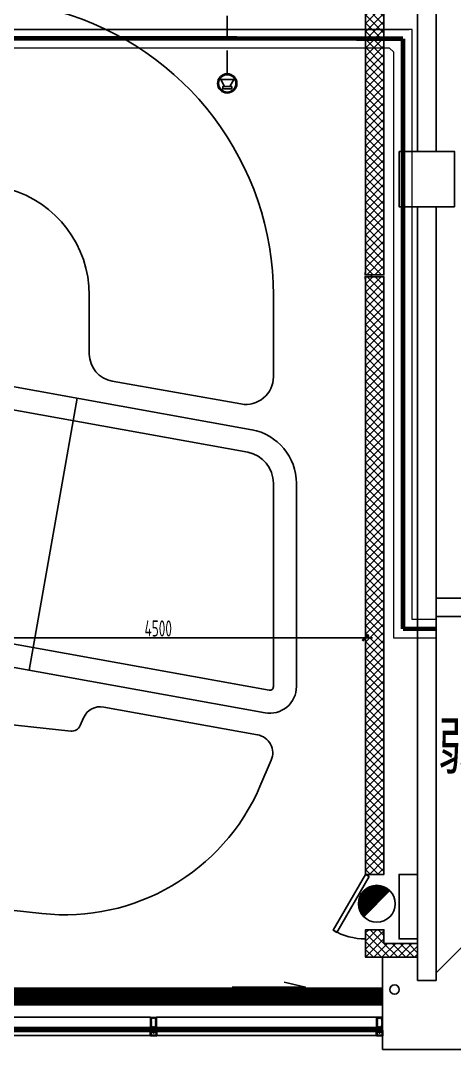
# Model space of a CAD drawing. Header units: millimetres. Extents: x 89805 to 1757503, y 48266 to 267832.
# Drawn here: x 946126 to 950837, y 124776 to 135947 of the extents above; entities that cross this region are included whole.
import ezdxf

# ---------------------------------------------------------------- set-up
doc = ezdxf.new("R2010")
doc.units = ezdxf.units.MM
doc.header["$LTSCALE"] = 1000
for name, pattern in [('c1_plan_01.17$0$HIDDEN', [0.375, 0.25, -0.125]), ('CONTINOUS', [0]), ('HIDDEN', [9.525, 6.35, -3.175])]:
    doc.linetypes.add(name, pattern=pattern)
for name, color, linetype in [('A_TEXT', 7, 'Continuous'), ('BZ', 1, 'Continuous'), ('COLU', 7, 'Continuous'), ('G-新建隔墙', 4, 'Continuous'), ('GASK', 243, 'Continuous'), ('GLASS', 230, 'Continuous'), ('PJ', 4, 'Continuous'), ('PUB_DIM', 3, 'Continuous'), ('SEAL', 95, 'Continuous'), ('TC', 4, 'Continuous'), ('WALL', 111, 'Continuous'), ('WINDOW', 2, 'Continuous'), ('WP_F_E', 6, 'Continuous'), ('WZ', 3, 'Continuous'), ('XC', 3, 'Continuous'), ('XX', 6, 'HIDDEN'), ('会议', 1, 'Continuous'), ('外挂石材', 31, 'Continuous'), ('多媒体弱电', 5, 'Continuous'), ('标注线', 8, 'Continuous'), ('雨水管', 3, 'Continuous')]:
    doc.layers.add(name, color=color, linetype=linetype)
doc.layers.add('桥架', color=2, linetype='Continuous', lineweight=9)
doc.styles.add('DEQIU', font='hzs.shx', dxfattribs={"width": 0.7, "bigfont": 'hztxt.shx'})
doc.styles.add('HZ', font='bzxw.shx', dxfattribs={"width": 0.8, "bigfont": 'bzhz.shx'})
doc.styles.get("Standard").update_dxf_attribs({"font": 'txt', "bigfont": 'gbcbig.shx'})
doc.linetypes.add('BATTING', pattern='A,0.0001,-0.1,[134,ltypeshp.shx,S=0.1,R=0,X=-0.1,Y=0],-0.2,[134,ltypeshp.shx,S=0.1,R=180,X=0.1,Y=0],-0.1', length=0.4001)
doc.dimstyles.new('MY-50', dxfattribs={"dimscale": 50, "dimtxt": 3.5, "dimasz": 1, "dimexe": 1.2, "dimexo": 2, "dimgap": 0.25, "dimtad": 1, "dimdec": 0, "dimrnd": 5, "dimdsep": 46, "dimtxsty": 'DEQIU', "dimblk": 'ZHQ-EP', "dimcen": 0.09, "dimclrd": 256, "dimclre": 256, "dimclrt": 40, "dimadec": 0, "dimazin": 0, "dimtm": 1e-09, "dimtfac": 0.434783, "dimtdec": 0, "dimtix": 1, "dimtmove": 2, "dimatfit": 3, "dimldrblk": 'DOT', "dimfxl": 0, "dimtvp": 0.001739, "dimtolj": 1, "dimarcsym": 0})
pattern_1 = [(45, (-498101.77, -149311.03), (-44.1941738, 44.1941738), []), (135, (-498101.77, -149311.03), (-44.1941738, -44.1941738), [])]

# ---------------------------------------------------------------- blocks, each defined once
blk = doc.blocks.new('$QC001_1')
blk.add_line((-134, 584), (149, 302))
at = {"const_width": 200}
blk.add_lwpolyline([(78, 372, 1), (-64, 514, -2.871181)], format="xyb", dxfattribs=at)
blk.add_lwpolyline([(325, 0), (325, 200), (-375, 200), (-375, 0)], close=True)
blk.add_circle((7, 443), 200)
at = {"style": 'HZ', "flags": 1}
for tag in ['UNIT', 'WHAT', 'SPEC']:
    blk.add_attdef(tag, (0, 0), '', height=0.001, dxfattribs=at)
blk = doc.blocks.new('xjt')
at = {"layer": 'TC'}
h = blk.add_hatch(dxfattribs=at)
h.set_pattern_fill('ANSI37', color=256, scale=0.3, angle=90, style=0)
h.set_pattern_definition([(135, (-101501.351, 55215.8413), (0.67351921, 0.67351921), []), (45, (-101501.351, 55215.8413), (0.67351921, -0.67351921), [])])
edge = h.paths.add_edge_path(flags=16)
edge.add_arc((-101514, 45460), 1.08, 90, 270)
edge.add_line((-101514, 45459), (-101513, 45459))
edge.add_arc((-101513, 45460), 1.08, 270, 450)
edge.add_line((-101513, 45461), (-101514, 45461))
edge = h.paths.add_edge_path(flags=16)
edge.add_arc((-101511, 45462), 0.541, 90, 180, ccw=False)
edge.add_line((-101511, 45462), (-101510, 45462))
edge.add_arc((-101510, 45462), 0.541, 0, 90, ccw=False)
edge.add_line((-101509, 45462), (-101509, 45459))
edge.add_arc((-101510, 45459), 0.541, -90, 0, ccw=False)
edge.add_line((-101510, 45458), (-101511, 45458))
edge.add_arc((-101511, 45459), 0.541, -180, -90, ccw=False)
edge.add_line((-101512, 45459), (-101512, 45462))
edge = h.paths.add_edge_path()
edge.add_arc((-101507, 45455), 0.324, -112.667, 25.355, ccw=False)
edge.add_line((-101507, 45455), (-101509, 45456))
edge.add_arc((-101509, 45455), 1.12, 57.947, 89.8457)
edge.add_line((-101509, 45456), (-101513, 45456))
edge.add_line((-101513, 45456), (-101513, 45458))
edge.add_arc((-101513, 45458), 0.216, -0.0114, 90.0246)
edge.add_line((-101513, 45458), (-101514, 45458))
edge.add_arc((-101514, 45458), 0.216, 89.9994, 180.0015)
edge.add_line((-101514, 45458), (-101514, 45457))
edge.add_arc((-101514, 45457), 0.176, -153.432, 74.1225, ccw=False)
edge.add_line((-101514, 45457), (-101516, 45459))
edge.add_arc((-101514, 45460), 2.16, 139.1688, 220.8359, ccw=False)
edge.add_line((-101516, 45461), (-101514, 45463))
edge.add_arc((-101514, 45463), 0.176, -74.0901, 153.447, ccw=False)
edge.add_line((-101514, 45463), (-101514, 45462))
edge.add_arc((-101514, 45462), 0.216, 179.9901, 270.024)
edge.add_line((-101514, 45462), (-101513, 45462))
edge.add_arc((-101513, 45462), 0.216, 269.9994, 360.0015)
edge.add_line((-101513, 45462), (-101513, 45465))
edge.add_line((-101513, 45465), (-101510, 45465))
edge.add_arc((-101510, 45467), 2.72, -87.266, -57.1439)
edge.add_line((-101509, 45465), (-101507, 45466))
edge.add_arc((-101507, 45466), 0.378, -35, 137, ccw=False)
edge.add_line((-101507, 45465), (-101507, 45464))
edge.add_arc((-101505, 45460), 5.22, 123.2426, 134.4629)
edge.add_line((-101508, 45464), (-101508, 45463))
edge.add_arc((-101507, 45465), 3.06, 243.9365, 266.7208)
edge.add_line((-101507, 45462), (-101507, 45462))
edge.add_arc((-101507, 45462), 0.324, -58.4296, 71.0549, ccw=False)
edge.add_line((-101507, 45462), (-101508, 45461))
edge.add_arc((-101508, 45461), 0.324, 121.5701, 238.4294)
edge.add_line((-101508, 45461), (-101507, 45460))
edge.add_arc((-101507, 45460), 0.324, -58.4294, 58.4298, ccw=False)
edge.add_line((-101507, 45460), (-101508, 45459))
edge.add_arc((-101508, 45459), 0.324, 121.5703, 238.4294)
edge.add_line((-101508, 45459), (-101507, 45458))
edge.add_arc((-101507, 45458), 0.324, -58.4294, 58.4298, ccw=False)
edge.add_line((-101507, 45458), (-101508, 45457))
edge.add_arc((-101508, 45457), 0.324, 121.5656, 201.6411)
edge.add_line((-101508, 45457), (-101507, 45455))
at = {"layer": 'GASK'}
for points in [[(-101507, 45455, -0.687422), (-101507, 45455), (-101509, 45456, 0.14009), (-101509, 45456), (-101513, 45456), (-101513, 45458, 0.414398), (-101513, 45458), (-101514, 45458, 0.414224), (-101514, 45458), (-101514, 45457, -1.533331), (-101515, 45457), (-101516, 45459, -0.37223), (-101516, 45461), (-101515, 45463, -1.533076), (-101514, 45463), (-101514, 45462, 0.414387), (-101514, 45462), (-101513, 45462, 0.414224), (-101513, 45462), (-101513, 45465), (-101510, 45465, 0.132195), (-101509, 45465), (-101507, 45466, -0.932515), (-101507, 45465), (-101507, 45464, 0.048997), (-101508, 45464), (-101508, 45463, 0.099744), (-101507, 45462), (-101507, 45462, -0.633913), (-101507, 45462), (-101508, 45461, 0.559221), (-101508, 45461), (-101507, 45460, -0.55922), (-101507, 45460), (-101508, 45459, 0.55922), (-101508, 45459), (-101507, 45458, -0.55922), (-101507, 45458), (-101508, 45457, 0.364343), (-101508, 45457)], [(-101514, 45461, 1), (-101514, 45459), (-101513, 45459, 1), (-101513, 45461)], [(-101512, 45462, -0.414214), (-101511, 45462), (-101510, 45462, -0.414214), (-101509, 45462), (-101509, 45459, -0.414214), (-101510, 45458), (-101511, 45458, -0.414214), (-101512, 45459)]]:
    blk.add_lwpolyline(points, format="xyb", close=True, dxfattribs=at)
blk = doc.blocks.new('ewgfg')
at = {"layer": 'SEAL'}
h = blk.add_hatch(dxfattribs=at)
h.set_pattern_fill('ANSI31', color=256, scale=0.4, style=0)
h.set_pattern_definition([(45, (-4249.88207, 19747.53816), (-0.35355339, 0.35355339), [])])
edge = h.paths.add_edge_path()
edge.add_arc((1977, 2078), 7.76, 344.1575, 391.9326)
edge.add_line((1983, 2082), (1986, 2082))
edge.add_arc((1986, 2081), 0.378, 151.3361, 227)
edge.add_line((1986, 2081), (1987, 2080))
edge.add_arc((1985, 2079), 2.72, 2.734, 32.8561, ccw=False)
edge.add_line((1987, 2079), (1987, 2076))
edge.add_line((1987, 2076), (1986, 2076))
edge.add_arc((1986, 2075), 0.5, 90, 200)
edge.add_line((1985, 2075), (1985, 2075))
edge.add_line((1985, 2075), (1985, 2075))
edge.add_line((1985, 2075), (1985, 2075))
edge.add_arc((1985, 2075), 0.5, 19.5621, 146.1659)
at = {"layer": 'TC'}
h = blk.add_hatch(dxfattribs=at)
h.set_pattern_fill('AR-SAND', color=256, scale=0.4, style=0)
h.set_pattern_definition([(37.5, (1983.476, 2074.86), (-0.64, 19.577), [0, -15.443, 0, -17.272, 0, -16.51]), (7.5, (1983.476, 2074.86), (17.98, 28.673), [0, -8.331, 0, -13.919, 0, -5.334]), (327.5, (1970.979, 2074.86), (31.64, 0.057), [0, -5.08, 0, -18.288, 0, -23.876]), (317.5, (1970.98, 2074.86), (30.542, 8.917), [0, -2.54, 0, -11.989, 0, -13.716])])
h.paths.add_polyline_path([(1983, 2082), (1989, 2082), (1989, 2075), (1983, 2075)])
at = {"layer": 'SEAL'}
blk.add_arc((1977, 2078), 7.76, 342.0085, 31.9326, dxfattribs=at)
at = {"layer": '标注线', "rotation": 90}
blk.add_blockref('xjt', (47452, 103589), dxfattribs=at)
blk = doc.blocks.new('M8T')
at = {"layer": 'PJ'}
blk.add_line((0, -5), (0, 0), dxfattribs=at)
blk.add_lwpolyline([(-5, 0), (-5, 0), (5, 0), (5, 0)], dxfattribs=at)
blk.add_lwpolyline([(-7, 0), (7, 0), (7, -5), (6, -5), (-6, -5), (-7, -5)], close=True, dxfattribs=at)
blk.add_lwpolyline([(-7, -5, 0.154701), (0, -5, 1.166596), (0, -5, 0.154701), (7, -5)], format="xyb", dxfattribs=at)
blk = doc.blocks.new('A$C0DF30340')
at = {"layer": 'GASK'}
h = blk.add_hatch(dxfattribs=at)
h.set_pattern_fill('ANSI37', color=256, scale=10, angle=-90, style=0)
h.set_pattern_definition([(315, (-6739.0329, 24457.4036), (0.883883476, 0.883883476), []), (45, (-6739.0329, 24457.4036), (-0.883883476, 0.883883476), [])])
h.paths.add_polyline_path([(9, -13), (9, -15), (-8, -15), (-8, -13)])
at = {"lineweight": 35}
for points in [[(30, -16, -0.339454), (30, -15), (31, -14), (32, -14), (32, -58), (-33, -58), (-33, -14), (-31, -14), (-30, -15, -0.339454), (-30, -16), (-31, -17), (-31, -21), (-28, -21), (-28, -22), (-31, -22), (-31, -56), (31, -56), (31, -22), (28, -22), (28, -21), (31, -21), (31, -17)], [(30, -17, 0.339454), (30, -16), (29, -16), (30, -14, 0.57735), (30, -13), (27, -13, 0.414214), (26, -14), (26, -14, 0.414214), (27, -15), (28, -15, -0.414214), (28, -15), (28, -16, -0.414214), (28, -17), (22, -17, -0.414214), (22, -16), (22, -15, -0.414214), (22, -15), (23, -15, 0.414214), (23, -14), (23, -14, 0.414214), (23, -13), (21, -13, 0.414214), (20, -14), (20, -17), (13, -17), (10, -15), (9, -13), (9, -13), (9, -15), (0, -15), (-8, -15), (-8, -13), (-9, -13), (-10, -15), (-13, -17), (-20, -17), (-20, -14, 0.414214), (-21, -13), (-23, -13, 0.414214), (-23, -14), (-23, -14, 0.414214), (-23, -15), (-22, -15, -0.414214), (-22, -15), (-22, -16, -0.414214), (-22, -17), (-28, -17, -0.414214), (-28, -16), (-28, -15, -0.414214), (-28, -15), (-27, -15, 0.414214), (-26, -14), (-26, -14, 0.414214), (-27, -13), (-30, -13, 0.57735), (-30, -14), (-29, -16), (-30, -16, 0.339454), (-30, -17), (-29, -20), (-28, -20), (-28, -19), (-8, -19), (-8, -18), (-1, -18, 0.198912), (0, -18), (0, -18, -0.414214), (0, -18), (0, -18, 0.198912), (1, -18), (9, -18), (9, -19), (28, -19), (28, -20), (29, -20)]]:
    blk.add_lwpolyline(points, format="xyb", close=True, dxfattribs=at)
at = {"layer": 'GASK'}
blk.add_lwpolyline([(9, -13), (9, -15), (-8, -15), (-8, -13)], close=True, dxfattribs=at)
at = {"layer": 'PJ'}
for p, q in [((-5, -20), (-6, -20)), ((-6, -20), (-6, -25)), ((-5, -25), (-6, -25)), ((5, -20), (-5, -20)), ((5, -25), (-5, -25)), ((-3, -13), (-3, -10)), ((-3, -20), (-3, -25)), ((-3, -30), (-3, -25)), ((-3, -29), (3, -29)), ((-2, -13), (-2, -10)), ((-1, -18), (0, -20)), ((0, -18), (1, -20)), ((2, -13), (2, -10)), ((2, -30), (2, -25)), ((3, -13), (3, -10)), ((3, -20), (3, -25)), ((5, -20), (6, -20)), ((5, -25), (6, -25)), ((6, -20), (6, -25))]:
    blk.add_line(p, q, dxfattribs=at)
at = {"layer": 'PJ', "color": 1}
blk.add_lwpolyline([(-7, -19), (-6, -18), (0, -18), (6, -18), (8, -20)], dxfattribs=at)
at = {"layer": 'PJ'}
blk.add_lwpolyline([(-5, -20), (5, -20), (5, -18), (-5, -18)], close=True, dxfattribs=at)
blk.add_lwpolyline([(3, -25), (3, -29), (2, -30), (-3, -30), (-3, -29), (-3, -25)], dxfattribs=at)
for centre, start, end in [((-6, -29), 72.412, 85.6435), ((-6, -15), 274.3565, 287.588), ((0, -29), 72.412, 107.588), ((0, -15), 252.412, 287.588), ((6, -29), 94.3565, 107.588), ((6, -15), 252.412, 265.6435)]:
    blk.add_arc(centre, 9.55, start, end, dxfattribs=at)
at = {"layer": 'PJ', "xscale": 0.75, "yscale": 0.75, "zscale": 0.75, "rotation": 180}
blk.add_blockref('M8T', (0, -10), dxfattribs=at)
at = {"layer": 'WZ'}
blk.add_blockref('ewgfg', (-2017, -2089), dxfattribs=at)
at = {"layer": 'WZ', "xscale": -1}
blk.add_blockref('ewgfg', (2017, -2089), dxfattribs=at)
blk = doc.blocks.new('136EM1283T+20')
at = {"lineweight": 15, "ltscale": 2}
h = blk.add_hatch(dxfattribs=at)
h.set_pattern_fill('ANSI37', color=1, scale=0.45, style=0)
h.set_pattern_definition([(45, (-7.1094, 124.7), (-1.01028, 1.01028), []), (135, (-7.1094, 124.7), (-1.01028, -1.01028), [])])
edge = h.paths.add_edge_path()
edge.add_line((-4, 135), (-4, 136))
edge.add_arc((-3, 136), 1.2, 150, 180, ccw=False)
edge.add_line((-4, 137), (-4, 138))
edge.add_line((-4, 138), (-3, 139))
edge.add_arc((-3, 139), 0.21, 330, 360)
edge.add_line((-3, 139), (-3, 139))
edge.add_arc((-3, 139), 0.4, 360, 450)
edge.add_line((-3, 139), (-7, 139))
edge.add_arc((-7, 139), 0.4, 90, 180)
edge.add_line((-7, 139), (-7, 139))
edge.add_arc((-7, 139), 0.21, 180, 210)
edge.add_line((-7, 139), (-7, 138))
edge.add_line((-7, 138), (-6, 137))
edge.add_arc((-7, 136), 1.2, 0, 30, ccw=False)
edge.add_line((-6, 136), (-6, 135))
edge.add_line((-6, 135), (-6, 128))
edge.add_arc((-7, 128), 1.2, 330, 360, ccw=False)
edge.add_line((-6, 127), (-7, 127))
edge.add_line((-7, 127), (-7, 126))
edge.add_arc((-7, 125), 0.21, 150, 180)
edge.add_line((-7, 125), (-7, 125))
edge.add_arc((-7, 125), 0.4, 180, 270)
edge.add_line((-7, 125), (-3, 125))
edge.add_arc((-3, 125), 0.4, 270, 360)
edge.add_line((-3, 125), (-3, 125))
edge.add_arc((-3, 125), 0.21, 0, 30)
edge.add_line((-3, 126), (-4, 127))
edge.add_line((-4, 127), (-4, 127))
edge.add_arc((-3, 128), 1.2, 180, 210, ccw=False)
edge.add_line((-4, 128), (-4, 135))
h = blk.add_hatch(dxfattribs=at)
h.set_pattern_fill('ANSI37', color=1, scale=0.45, style=0)
h.set_pattern_definition([(45, (2.9093, 124.7), (-1.01028, 1.01028), []), (135, (2.9093, 124.7), (-1.01028, -1.01028), [])])
edge = h.paths.add_edge_path()
edge.add_line((4, 135), (4, 136))
edge.add_arc((3, 136), 1.2, 360, 390)
edge.add_line((4, 137), (4, 138))
edge.add_line((4, 138), (3, 139))
edge.add_arc((3, 139), 0.21, 180, 210, ccw=False)
edge.add_line((3, 139), (3, 139))
edge.add_arc((3, 139), 0.4, 90, 180, ccw=False)
edge.add_line((3, 139), (7, 139))
edge.add_arc((7, 139), 0.4, 0, 90, ccw=False)
edge.add_line((7, 139), (7, 139))
edge.add_arc((7, 139), 0.21, -30, 0, ccw=False)
edge.add_line((7, 139), (6, 138))
edge.add_line((6, 138), (6, 137))
edge.add_arc((7, 136), 1.2, 150, 180)
edge.add_line((6, 136), (6, 135))
edge.add_line((6, 135), (6, 128))
edge.add_arc((7, 128), 1.2, 180, 210)
edge.add_line((6, 127), (6, 127))
edge.add_line((6, 127), (7, 126))
edge.add_arc((7, 125), 0.21, 0, 30, ccw=False)
edge.add_line((7, 125), (7, 125))
edge.add_arc((7, 125), 0.4, 270, 360, ccw=False)
edge.add_line((7, 125), (3, 125))
edge.add_arc((3, 125), 0.4, 180, 270, ccw=False)
edge.add_line((3, 125), (3, 125))
edge.add_arc((3, 125), 0.21, 150, 180, ccw=False)
edge.add_line((3, 126), (4, 127))
edge.add_line((4, 127), (4, 127))
edge.add_arc((3, 128), 1.2, 330, 360)
edge.add_line((4, 128), (4, 135))
at = {"color": 1, "lineweight": 15, "ltscale": 2}
for points in [[(-4, 135), (-4, 136, -0.131652), (-4, 137), (-4, 138), (-3, 139, 0.131652), (-3, 139), (-3, 139, 0.414214), (-3, 139), (-7, 139, 0.414214), (-7, 139), (-7, 139, 0.131652), (-7, 139), (-7, 138), (-6, 137, -0.131652), (-6, 136), (-6, 135), (-6, 128, -0.131652), (-6, 127), (-7, 127), (-7, 126, 0.131652), (-7, 125), (-7, 125, 0.414214), (-7, 125), (-3, 125, 0.414214), (-3, 125), (-3, 125, 0.131652), (-3, 126), (-4, 127), (-4, 127, -0.131652), (-4, 128)], [(4, 135), (4, 136, 0.131652), (4, 137), (4, 138), (3, 139, -0.131652), (3, 139), (3, 139, -0.414214), (3, 139), (7, 139, -0.414214), (7, 139), (7, 139, -0.131652), (7, 139), (6, 138), (6, 137, 0.131652), (6, 136), (6, 135), (6, 128, 0.131652), (6, 127), (6, 127), (7, 126, -0.131652), (7, 125), (7, 125, -0.414214), (7, 125), (3, 125, -0.414214), (3, 125), (3, 125, -0.131652), (3, 126), (4, 127), (4, 127, 0.131652), (4, 128)]]:
    blk.add_lwpolyline(points, format="xyb", close=True, dxfattribs=at)
at = {"layer": 'XC', "lineweight": 15}
for points in [[(30, 119), (29, 119, -0.414214), (29, 119, -0.414214), (30, 120), (32, 120, -0.414214), (32, 120), (32, 0), (-32, 0), (-32, 120, -0.414214), (-32, 120), (-30, 120, -0.414214), (-29, 119, -0.414214), (-29, 119), (-30, 119, 0.414214), (-30, 119), (-30, 116, 0.414213), (-30, 116), (-25, 116, 0.414214), (-24, 116), (-24, 119, 0.414214), (-25, 119), (-26, 119, -0.414214), (-26, 119, -0.413525), (-25, 120), (-20, 120, -0.414214), (-20, 120), (-20, 119, -0.414214), (-20, 118), (-22, 118, 0.414214), (-22, 118), (-22, 116, 0.414214), (-22, 116), (-9, 116, 0.414214), (-9, 116), (-9, 126, 0.414214), (-9, 126), (-9, 126), (-10, 128, -0.537319), (-10, 128), (-7, 128, -0.176327), (-7, 128), (-7, 128, -0.57735), (-7, 127), (-7, 127, 0.267949), (-7, 127), (-8, 125), (-8, 125, 0.598837), (-7, 125, -0.236068), (-7, 125), (-3, 125, 0.414214), (-3, 125), (-3, 125), (-4, 127, -0.585007), (-4, 127), (-2, 127, -0.261824), (-1, 127), (0, 125, 0.562186), (0, 125), (1, 127, -0.261824), (2, 127), (4, 127, -0.585007), (4, 127), (3, 125), (3, 125, 0.414214), (3, 125), (7, 125, -0.236068), (7, 125, 0.598837), (8, 125), (8, 125), (7, 127, 0.267949), (7, 127), (7, 127, -0.57735), (7, 128), (7, 128, -0.176327), (7, 128), (10, 128, -0.537319), (10, 128), (9, 126), (9, 126, 0.414214), (9, 126), (9, 116, 0.414214), (9, 116), (22, 116, 0.414214), (22, 116), (22, 118, 0.414214), (22, 118), (20, 118, -0.414214), (20, 119), (20, 120, -0.414214), (20, 120), (25, 120, -0.413525), (26, 119, -0.414214), (26, 119), (25, 119, 0.414214), (24, 119), (24, 116, 0.414214), (25, 116), (30, 116, 0.414213), (31, 116), (31, 119, 0.414214)], [(-29, 113), (-7, 113, 0.414214), (-7, 114), (-7, 122, -0.414214), (-6, 122), (6, 122, -0.414214), (6, 122), (6, 114, 0.414214), (7, 113), (29, 113, -0.414214), (30, 112), (30, 5, -0.414214), (29, 4), (-29, 4, -0.414214), (-30, 5), (-30, 112, -0.414214)]]:
    blk.add_lwpolyline(points, format="xyb", close=True, dxfattribs=at)
at = {"layer": 'XC', "lineweight": 15, "ltscale": 2}
blk.add_lwpolyline([(5, 152, -0.414214), (5, 152), (5, 147, -0.414214), (5, 146), (3, 146, 0.414214), (3, 146), (3, 143, -0.414214), (3, 142), (-3, 142, -0.414214), (-3, 143), (-3, 146, 0.414214), (-3, 146), (-5, 146, -0.414214), (-5, 147), (-5, 152, -0.414214), (-5, 152), (-3, 152, 0.414214), (-3, 153), (-3, 155, 0.414214), (-4, 156), (-9, 156, 0.414215), (-9, 155), (-9, 138, -0.414214), (-9, 138), (-9, 138), (-10, 136, 0.537319), (-10, 136), (-7, 136, 0.176327), (-7, 136), (-7, 137, 0.57735), (-7, 137), (-7, 137, -0.267949), (-7, 137), (-8, 139), (-8, 139, -0.598837), (-7, 140, 0.236068), (-7, 139), (-3, 139, -0.414214), (-3, 139), (-3, 139), (-4, 137, 0.585007), (-4, 137), (-2, 137, 0.261824), (-1, 137), (0, 139, -0.562186), (0, 139), (1, 137, 0.261824), (2, 137), (4, 137, 0.585007), (4, 137), (3, 139), (3, 139, -0.414214), (3, 139), (7, 139, 0.236068), (7, 140, -0.598837), (8, 139), (8, 139), (7, 137, -0.267949), (7, 137), (7, 137, 0.57735), (7, 137), (7, 136, 0.176327), (7, 136), (10, 136, 0.537319), (10, 136), (9, 138), (9, 138, -0.414214), (9, 138), (9, 155, 0.414214), (8, 156), (4, 156, 0.414214), (3, 155), (3, 153, 0.414214), (3, 152)], format="xyb", close=True, dxfattribs=at)
blk = doc.blocks.new('Roberto方案')
at = {"color": 8, "ltscale": 0.7}
blk.add_line((1695394, 307372, 57), (1694873, 304418, 57), dxfattribs=at)
for points, elevation in [([(1694652, 309644, -0.335781), (1695526, 308489), (1695526, 307850, 0.36397), (1695774, 307555), (1697173, 307308, 0.466308), (1697525, 307603), (1697525, 308488, 0.335781), (1695194, 311568)], 37), ([(1695427, 303817), (1695463, 303900, -0.348662), (1695682, 304018), (1697353, 303716, -0.482951), (1697501, 303440), (1697379, 303155, -0.329052), (1695011, 301776), (1687655, 302576, -0.260725)], -3), ([(1687871, 304564), (1695324, 303757, 0.328763), (1695427, 303817, 1.521761)], -3)]:
    blk.add_lwpolyline(points, format="xyb", dxfattribs=dict(at, elevation=elevation))
at = {"color": 8, "ltscale": 0.7, "elevation": 57}
for points in [[(1675662, 315569), (1682234, 314410, -0.153915), (1686235, 312328), (1689268, 309295, 0.152859), (1691650, 308048), (1697291, 307029, -0.359482), (1697775, 306447), (1697775, 304240, -0.467565), (1697434, 303955), (1691118, 305096, -0.152859), (1687147, 307173), (1684114, 310206, 0.153915), (1681713, 311456), (1675806, 312498, -0.36397), (1675310, 313089), (1675310, 315274, -0.466308)], [(1675619, 315323), (1682191, 314164, -0.153915), (1686058, 312151), (1689091, 309118, 0.152859), (1691606, 307802), (1697246, 306784, -0.358443), (1697525, 306447), (1697525, 304240, -0.467565), (1697479, 304201), (1691162, 305342, -0.152859), (1687324, 307350), (1684291, 310383, 0.153915), (1681757, 311702), (1675849, 312744, -0.36397), (1675560, 313089), (1675560, 315274, -0.466308)]]:
    blk.add_lwpolyline(points, format="xyb", close=True, dxfattribs=at)
blk = doc.blocks.new('喇叭')
at = {"layer": '会议', "color": 5}
for p, q in [((-132, 77), (131, 84)), ((-132, 77), (-53, -67)), ((131, 84), (58, -64))]:
    blk.add_line(p, q, dxfattribs=at)
blk.add_lwpolyline([(95, -106), (94, -63), (-89, -68), (-88, -111)], close=True, dxfattribs=at)
for radius in [197, 177]:
    blk.add_circle((0, 0), radius, dxfattribs=at)
blk = doc.blocks.new('ZHQ-EP')
blk.add_line((-1.5, 0), (1.5, 0))
at = {"const_width": 0.5}
blk.add_lwpolyline([(-0.7, -0.7), (0.7, 0.7)], dxfattribs=at)
blk = doc.blocks.new('*D81')
at = {"layer": 'Defpoints', "color": 0}
for p in [(949872, 139724), (948371, 135308), (949872, 135308)]:
    blk.add_point(p, dxfattribs=at)
at = {"layer": 'WINDOW', "lineweight": -2}
for p, q in [((948371, 139374), (948371, 139784)), ((949872, 139374), (949872, 139784)), ((948421, 139724), (949822, 139724))]:
    blk.add_line(p, q, dxfattribs=at)
at = {"layer": 'WINDOW', "lineweight": -2, "xscale": 50, "yscale": 50, "zscale": 50, "rotation": 180}
blk.add_blockref('ZHQ-EP', (948371, 139724), dxfattribs=at)
at = {"layer": 'WINDOW', "lineweight": -2, "xscale": 50, "yscale": 50, "zscale": 50}
blk.add_blockref('ZHQ-EP', (949872, 139724), dxfattribs=at)
at = {"layer": 'WINDOW', "color": 40, "insert": (949121, 139824), "char_height": 175, "attachment_point": 5, "style": 'DEQIU'}
blk.add_mtext('\\A1;1500', dxfattribs=at)
blk = doc.blocks.new('_Dot')
at = {"color": 0, "linetype": 'ByBlock', "lineweight": -2}
blk.add_line((-0.5, 0), (-1, 0), dxfattribs=at)
at = {"color": 0, "linetype": 'ByBlock', "const_width": 0.5}
blk.add_lwpolyline([(-0.25, 0, 1), (0.25, 0, 1)], format="xyb", close=True, dxfattribs=at)
blk = doc.blocks.new('*D86')
at = {"layer": 'Defpoints', "color": 0}
for p in [(949872, 129247), (945371, 128698), (949872, 128698)]:
    blk.add_point(p, dxfattribs=at)
at = {"layer": 'WINDOW', "lineweight": -2}
for p, q in [((945371, 128897), (945371, 129307)), ((945421, 129247), (949822, 129247)), ((949872, 128897), (949872, 129307))]:
    blk.add_line(p, q, dxfattribs=at)
at = {"layer": 'WINDOW', "lineweight": -2, "xscale": 50, "yscale": 50, "zscale": 50, "rotation": 180}
blk.add_blockref('ZHQ-EP', (945371, 129247), dxfattribs=at)
at = {"layer": 'WINDOW', "lineweight": -2, "xscale": 50, "yscale": 50, "zscale": 50}
blk.add_blockref('ZHQ-EP', (949872, 129247), dxfattribs=at)
at = {"layer": 'WINDOW', "color": 40, "insert": (947621, 129347), "char_height": 175, "attachment_point": 5, "style": 'DEQIU'}
blk.add_mtext('\\A1;4500', dxfattribs=at)

msp = doc.modelspace()

# ---------------------------------------------------------------- hatches: boundary and pattern name
at = {"layer": 'G-新建隔墙', "ltscale": 0.7}
h = msp.add_hatch(dxfattribs=at)
h.set_pattern_fill('ANSI37', color=8, scale=500, style=0)
h.set_pattern_definition(pattern_1)
h.paths.add_polyline_path([(949872, 137991.3), (950072, 137991.3), (950072, 133186.3), (949872, 133186.3)])
h = msp.add_hatch(dxfattribs=at)
h.set_pattern_fill('ANSI37', color=8, scale=500, style=0)
h.set_pattern_definition(pattern_1)
h.paths.add_polyline_path([(949872, 133166.3), (950072, 133166.3), (950072, 126676.4), (949872, 126676.4)])
h = msp.add_hatch(dxfattribs=at)
h.set_pattern_fill('ANSI37', color=8, scale=500, style=0)
h.set_pattern_definition([(45, (-498151.77, -149511.03), (-44.1941738, 44.1941738), []), (135, (-498151.77, -149511.03), (-44.1941738, -44.1941738), [])])
edge = h.paths.add_edge_path()
edge.add_line((950072, 126076.4), (949872, 126076.4))
edge.add_line((949872, 126076.4), (949872, 125776.4))
edge.add_line((949872, 125776.4), (950437, 125776.4))
edge.add_line((950437, 125776.4), (950437, 125926.4))
edge.add_line((950437, 125926.4), (950072, 125926.4))
edge.add_line((950072, 125926.4), (950072, 126076.4))
edge.add_line((950072, 126076.4), (949872, 126076.4))
at = {"layer": 'TC'}
h = msp.add_hatch(dxfattribs=at)
h.set_pattern_fill('ANSI32', color=256, scale=20, style=0, double=1)
h.set_pattern_definition([(45, (1444708.866, -2383902.6736), (-5.303300859, 5.303300859), []), (45, (1444712.402, -2383902.6736), (-5.303300859, 5.303300859), [])])
h.paths.add_polyline_path([(947589.4, 125025), (947551.4, 125025), (947551.4, 125113), (947589.4, 125113)], flags=16)
h.paths.add_polyline_path([(947545.4, 125019), (947595.4, 125019), (947595.4, 125119), (947545.4, 125119)])
h = msp.add_hatch(dxfattribs=at)
h.set_pattern_fill('ANSI32', color=256, scale=20, style=0, double=1)
h.set_pattern_definition([(135, (452886.033, -2383902.6736), (5.303300859, 5.303300859), []), (135, (452882.497, -2383902.6736), (5.303300859, 5.303300859), [])])
h.paths.add_polyline_path([(950005.5, 125025), (950043.5, 125025), (950043.5, 125113), (950005.5, 125113)], flags=16)
h.paths.add_polyline_path([(950049.5, 125019), (949999.5, 125019), (949999.5, 125119), (950049.5, 125119)])

# ---------------------------------------------------------------- linework, layer by layer
at = {"color": 7, "ltscale": 0.7}
msp.add_lwpolyline([(949872, 133214.9), (949867, 133206.3), (949867, 133186.3), (949937, 133186.3), (949937, 133166.3), (949867, 133166.3), (949867, 133146.3), (949872, 133137.6)], dxfattribs=at)
at = {"color": 8, "linetype": 'BATTING', "ltscale": 0.2, "const_width": 200}
msp.add_lwpolyline([(942652, 125351.9), (950057, 125351.9)], dxfattribs=at)
at = {"color": 8, "ltscale": 0.7}
msp.add_lwpolyline([(948422.9, 125452.9), (949219.9, 125452.9), (948986.9, 125508.3)], dxfattribs=at)
at = {"layer": 'COLU'}
msp.add_lwpolyline([(950237, 134526.4), (950837, 134526.4), (950837, 133926.4), (950237, 133926.4)], close=True, dxfattribs=at)
at = {"layer": 'Defpoints', "color": 5}
msp.add_line((950344.3, 135851.8), (935699.1, 135851.8), dxfattribs=at)
at = {"layer": 'G-新建隔墙', "color": 4, "ltscale": 0.7}
for points in [[(949872, 137991.3), (950072, 137991.3), (950072, 133186.3), (949872, 133186.3)], [(949872, 133166.3), (950072, 133166.3), (950072, 126676.4), (949872, 126676.4)]]:
    msp.add_lwpolyline(points, close=True, dxfattribs=at)
msp.add_lwpolyline([(950072, 126076.4), (949872, 126076.4), (949872, 125776.4), (950437, 125776.4), (950437, 125926.4), (950072, 125926.4), (950072, 126076.4), (949872, 126076.4)], dxfattribs=at)
at = {"layer": 'GASK', "color": 1}
msp.add_lwpolyline([(949990, 125006.5), (949992, 125006.5), (949992, 125126.5), (949990, 125126.5)], close=True, dxfattribs=at)
at = {"layer": 'GLASS'}
for points in [[(945119.7, 124994.5), (947552.4, 124994.5), (947553.4, 124995.5), (947553.4, 124999.5), (947552.4, 125000.5), (945119.7, 125000.5), (945118.7, 124999.5), (945118.7, 124995.5)], [(945119.7, 124976.5), (947552.4, 124976.5), (947553.4, 124977.5), (947553.4, 124981.5), (947552.4, 124982.5), (945119.7, 124982.5), (945118.7, 124981.5), (945118.7, 124977.5)], [(950006.5, 124994.5), (947586.4, 124994.5), (947585.4, 124995.5), (947585.4, 124999.5), (947586.4, 125000.5), (950006.5, 125000.5), (950007.5, 124999.5), (950007.5, 124995.5)], [(950006.5, 124976.5), (947586.4, 124976.5), (947585.4, 124977.5), (947585.4, 124981.5), (947586.4, 124982.5), (950006.5, 124982.5), (950007.5, 124981.5), (950007.5, 124977.5)]]:
    msp.add_lwpolyline(points, close=True, dxfattribs=at)
at = {"layer": 'PUB_DIM'}
for points in [[(950057, 125006.5), (950042, 125006.5), (950042, 124976.5), (950057, 124976.5)], [(950055.8, 125005.3), (950043.2, 125005.3), (950043.2, 124977.7), (950055.8, 124977.7)]]:
    msp.add_lwpolyline(points, close=True, dxfattribs=at)
at = {"layer": 'WALL', "color": 4, "ltscale": 0.7}
for points in [[(950437, 143426.4), (950437, 134526.4), (950637, 134526.4), (950637, 139246.4)], [(950437, 133926.4), (950437, 125526.5), (950637, 125526.5), (950637, 133926.4), (950437, 133926.4)], [(950637, 129676.3), (952637, 129676.3)], [(950637, 129476.3), (952637, 129476.3)], [(953637, 129476.3), (954503, 129476.3), (954503.3, 129475.6), (950637, 125609.3)]]:
    msp.add_lwpolyline(points, dxfattribs=at)
at = {"layer": 'WINDOW', "color": 6, "linetype": 'c1_plan_01.17$0$HIDDEN'}
msp.add_line((948370.6, 139373.6), (948370.6, 135307.9), dxfattribs=at)
at = {"layer": 'WINDOW'}
msp.add_line((950057, 125126.5), (950057, 124926.5), dxfattribs=at)
at = {"layer": 'WINDOW', "extrusion": (0, 0, -1)}
msp.add_line((950057, 124926.5), (950057, 125126.5), dxfattribs=at)
at = {"layer": 'WINDOW', "color": 4}
msp.add_lwpolyline([(949872, 126676.4), (949911, 126653.9), (949561, 126047.7), (949522, 126070.2)], close=True, dxfattribs=at)
msp.add_arc((949872, 126676.4), 700, 240, 270.00102, dxfattribs=at)
at = {"layer": 'XC'}
for points in [[(947537.9, 125126.5), (945136.2, 125126.5), (945136.2, 125006.5), (947538.4, 125006.5)], [(947600.9, 125126.5), (949990, 125126.5), (949990, 125006.5), (947600.4, 125006.5)], [(945134.2, 124926.5), (947537.9, 124926.5)], [(949992, 124926.5), (947600.9, 124926.5)]]:
    msp.add_lwpolyline(points, dxfattribs=at)
at = {"layer": 'XC', "color": 2}
for points in [[(945133.7, 124970.5), (947538, 124970.5)], [(949992.5, 124970.5), (947600.7, 124970.5)]]:
    msp.add_lwpolyline(points, dxfattribs=at)
at = {"layer": 'XX', "linetype": 'CONTINOUS', "ltscale": 3}
for p, q in [((945136.2, 125013.2), (947537.9, 125013.2)), ((945136.2, 125010.7), (947537.9, 125010.7)), ((945136.2, 125008), (947537.9, 125008)), ((949990, 125013.2), (947600.9, 125013.2)), ((949990, 125010.7), (947600.9, 125010.7)), ((949990, 125008), (947600.9, 125008))]:
    msp.add_line(p, q, dxfattribs=at)
at = {"layer": '外挂石材', "ltscale": 0.7}
msp.add_lwpolyline([(951037, 125126.5), (951037, 124776.5), (950057, 124776.5), (950057, 125176.5), (950057, 125776.4)], dxfattribs=at)
at = {"layer": '桥架'}
for p, q in [((950379.1, 135851.8), (932790, 135851.8)), ((950379.1, 129442.8), (950379.1, 135851.8)), ((932790, 135651.8), (950127.9, 135651.8)), ((950179.4, 135605.6), (950127.9, 135651.8)), ((950179.3, 129243.1), (950179.4, 135605.6)), ((950637, 129442.8), (950379.1, 129442.8)), ((950637, 129243.1), (950179.3, 129243.1))]:
    msp.add_line(p, q, dxfattribs=at)
at = {"layer": '桥架', "const_width": 50}
for points in [[(932790, 135761), (950279.3, 135752)], [(950279.3, 135752), (950279.3, 129343)], [(950279.3, 129343), (950637, 129343)]]:
    msp.add_lwpolyline(points, dxfattribs=at)
at = {"layer": '雨水管', "ltscale": 0.7}
msp.add_circle((950187, 125426.4), 50, dxfattribs=at)
msp.add_circle((950187, 125426.4), 50, dxfattribs=at)

# ---------------------------------------------------------------- block references
at = {"layer": 'BZ', "rotation": 180}
msp.add_blockref('136EM1283T+20', (947570.4, 125126.5), dxfattribs=at)
at = {"layer": 'BZ', "xscale": -1, "rotation": 180}
msp.add_blockref('136EM1283T+20', (950024.5, 125126.5), dxfattribs=at)
at = {"layer": 'WINDOW', "color": 6}
msp.add_blockref('Roberto方案', (-748653.4, -175523.8, 3.3), dxfattribs=at)
at = {"layer": 'WP_F_E', "rotation": 90}
msp.add_blockref('$QC001_1', (950437, 126351.4), dxfattribs=at)
at = {"layer": 'XC', "xscale": -1}
msp.add_blockref('A$C0DF30340', (947570.4, 124984), dxfattribs=at)
at = {"layer": 'XC'}
msp.add_blockref('A$C0DF30340', (950024.5, 124984), dxfattribs=at)
at = {"layer": '多媒体弱电', "lineweight": -3, "xscale": 0.5328680174632501, "yscale": 0.5328680175007321, "zscale": 0.5328680174889712, "rotation": 358.591711986947}
msp.add_blockref('喇叭', (948370, 135265), dxfattribs=at)
at = {"layer": '标注线', "xscale": -1, "rotation": 90}
for p in [(993003.1, 23493.5), (995435.1, 23493.5)]:
    msp.add_blockref('xjt', p, dxfattribs=at)
at = {"layer": '标注线', "rotation": 270}
msp.add_blockref('xjt', (902138, 23493.5), dxfattribs=at)

# ---------------------------------------------------------------- texts
at = {"layer": 'A_TEXT', "color": 2, "ltscale": 0.7, "insert": (950657.6, 128320.3), "char_height": 500, "width": 4100.688, "attachment_point": 1}
msp.add_mtext('{\\fSimHei|b0|i0|c134|p49;\\W0.7;弱电机房}', dxfattribs=at)

# ---------------------------------------------------------------- dimensions: what is measured, and where the dimension line sits
at = {"layer": 'WINDOW', "color": 6}
for base, p1, p2, picture, middle in [((949872, 139723.6), (948370.6, 135307.9), (949872, 135307.9), '*D81', (949121.3, 139823.6)), ((949872, 129246.6), (945370.6, 128697.9), (949872, 128697.9), '*D86', (947621.3, 129346.6))]:
    dim = msp.add_linear_dim(base=base, p1=p1, p2=p2, dimstyle='MY-50', dxfattribs=at)
    dim.commit()
    dim.dimension.update_dxf_attribs({"geometry": picture, "text_midpoint": middle})

doc.saveas('drawing.dxf')
